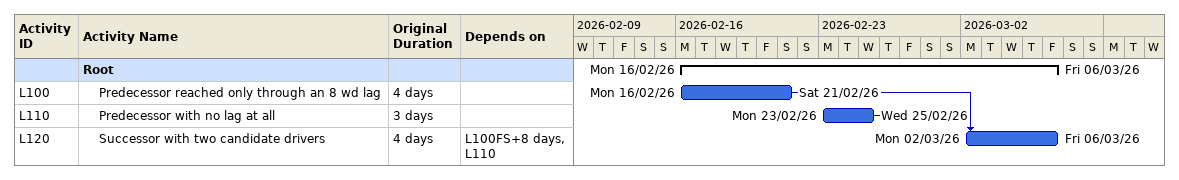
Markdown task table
| ID | Level | Task | Original duration | Start | Finish | Predecessors |
|---|---|---|---|---|---|---|
|  | 1 | **Root** |  | 2026-02-16 | 2026-03-06 |  |
| L100 | 2 | Predecessor reached only through an 8 wd lag | 4d | 2026-02-16 | 2026-02-21 |  |
| L110 | 2 | Predecessor with no lag at all | 3d | 2026-02-23 | 2026-02-25 |  |
| L120 | 2 | Successor with two candidate drivers | 4d | 2026-03-02 | 2026-03-06 | L100FS+8d, L110 |
